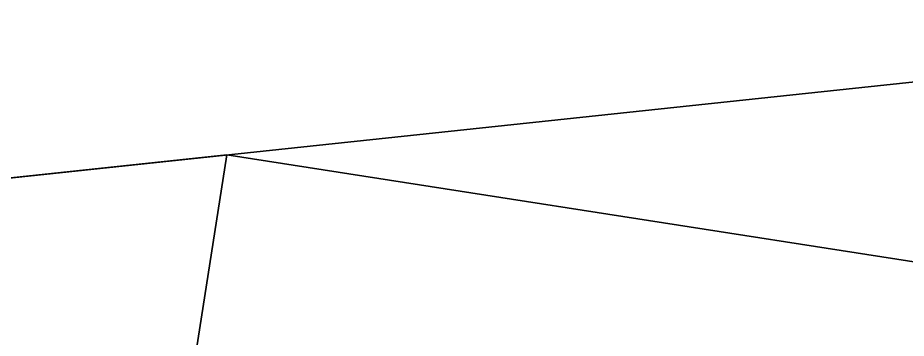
# Model space of a CAD drawing. Header units: metres. Extents: x 503497 to 504361, y 6966567 to 6966857.
# Drawn here: x 504152.93 to 504163.67, y 6966756.21 to 6966760.09 of the extents above; entities that cross this region are included whole.
import ezdxf

# ---------------------------------------------------------------- set-up
doc = ezdxf.new("R2010")
doc.units = ezdxf.units.M

msp = doc.modelspace()

# ---------------------------------------------------------------- linework, layer by layer
at = {"layer": 'SHADOW_APPROVED_20261221T150000'}
for points in [[(504129.6052, 6966740.8657), (504131.954, 6966755.9236), (504173.1715, 6966760.3197), (504170.8227, 6966745.2618), (504129.6052, 6966740.8657)], [(504131.954, 6966755.9236), (504160.9824, 6966751.3955), (504202.1999, 6966755.7916), (504173.1715, 6966760.3197), (504131.954, 6966755.9236)]]:
    msp.add_lwpolyline(points, close=True, dxfattribs=at)
at = {"layer": 'SHADOW_COMPARATOR_RL48_20261221T150000'}
for points in [[(504129.6052, 6966740.8657), (504131.954, 6966755.9236), (504155.4579, 6966758.4305), (504153.1091, 6966743.3726), (504129.6052, 6966740.8657)], [(504131.954, 6966755.9236), (504160.9824, 6966751.3955), (504184.4863, 6966753.9024), (504155.4579, 6966758.4305), (504131.954, 6966755.9236)], [(504153.1091, 6966743.3726), (504155.4579, 6966758.4305), (504184.4863, 6966753.9024), (504184.1235, 6966751.5768), (504185.4954, 6966751.3628), (504185.8582, 6966753.6884), (504200.5648, 6966751.3944), (504198.8188, 6966740.2013), (504195.5395, 6966740.7128), (504195.3777, 6966739.6755), (504198.3056, 6966739.2188), (504196.5753, 6966728.1261), (504182.103, 6966730.3836), (504181.8081, 6966728.493), (504173.041, 6966729.8606), (504173.4951, 6966732.7718), (504170.4333, 6966733.2494), (504170.282, 6966732.279), (504161.9499, 6966733.5787), (504161.5271, 6966730.8683), (504151.4049, 6966732.4472), (504153.1091, 6966743.3726)]]:
    msp.add_lwpolyline(points, close=True, dxfattribs=at)

doc.saveas('drawing.dxf')
